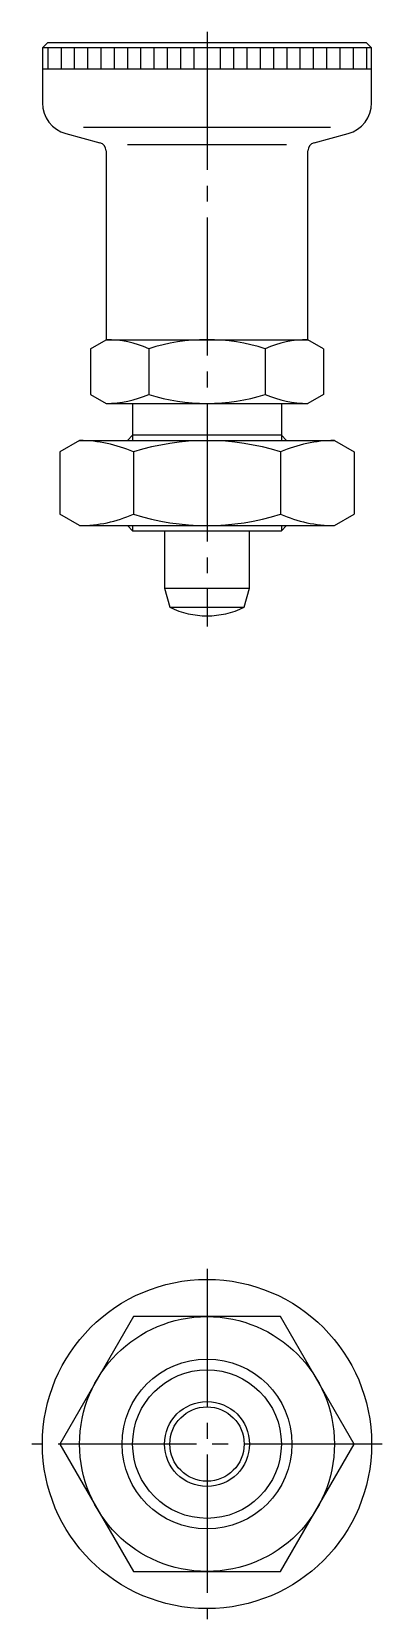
# Model space of a CAD drawing. Extents: x 11 to 157, y 10 to 162.
# Drawn here: x 124.5 to 157.5, y 12.6 to 162.1 of the extents above; entities outside this region: 2.
import ezdxf

# ---------------------------------------------------------------- set-up
doc = ezdxf.new("R2010")
doc.units = 0
doc.linetypes.add('CENTER', pattern=[17.5, 13, -1.5, 1.5, -1.5])
doc.layers.get('0').update_dxf_attribs({"linetype": 'CONTINUOUS'})
doc.layers.add('CENTER', color=1, linetype='CENTER')
doc.styles.get("Standard").update_dxf_attribs({"font": 'txt.shx'})

msp = doc.modelspace()

# ---------------------------------------------------------------- linework, layer by layer
for p, q in [((125.48957, 160.599919), (125.98957, 161.099919)), ((156.48957, 160.599919), (125.48957, 160.599919)), ((125.48957, 160.599919), (125.48957, 155.4019)), ((125.98957, 161.099919), (155.98957, 161.099919)), ((126.02535, 158.599919), (126.02535, 160.599919)), ((127.27535, 158.599919), (127.27535, 160.599919)), ((128.52535, 158.599919), (128.52535, 160.599919)), ((129.77535, 158.599919), (129.77535, 160.599919)), ((131.02535, 158.599919), (131.02535, 160.599919)), ((132.27535, 158.599919), (132.27535, 160.599919)), ((133.52535, 158.599919), (133.52535, 160.599919)), ((134.77535, 158.599919), (134.77535, 160.599919)), ((136.02535, 158.599919), (136.02535, 160.599919)), ((137.27535, 158.599919), (137.27535, 160.599919)), ((138.52535, 158.599919), (138.52535, 160.599919)), ((139.77535, 158.599919), (139.77535, 160.599919)), ((141.02535, 158.599919), (141.02535, 160.599919)), ((142.27535, 158.599919), (142.27535, 160.599919)), ((143.52535, 158.599919), (143.52535, 160.599919)), ((144.77535, 158.599919), (144.77535, 160.599919)), ((146.02535, 158.599919), (146.02535, 160.599919)), ((147.27535, 158.599919), (147.27535, 160.599919)), ((148.52535, 158.599919), (148.52535, 160.599919)), ((149.77535, 158.599919), (149.77535, 160.599919)), ((151.02535, 158.599919), (151.02535, 160.599919)), ((152.27535, 158.599919), (152.27535, 160.599919)), ((153.52535, 158.599919), (153.52535, 160.599919)), ((154.77535, 158.599919), (154.77535, 160.599919)), ((155.98957, 161.099919), (156.48957, 160.599919)), ((156.02535, 158.599919), (156.02535, 160.599919)), ((156.48957, 155.4019), (156.48957, 160.599919)), ((125.48957, 158.599919), (156.48957, 158.599919)), ((127.713112, 152.504123), (130.896625, 151.651103)), ((129.346832, 153.099919), (152.632307, 153.099919)), ((151.082514, 151.651103), (154.266027, 152.504123)), ((133.48957, 151.492224), (148.48957, 151.492224)), ((131.48957, 150.878363), (131.48957, 133.099919)), ((150.48957, 133.099919), (150.48957, 150.878363)), ((130.019914, 132.251414), (131.48957, 133.099919)), ((131.48957, 133.099919), (150.48957, 133.099919)), ((151.959225, 132.251414), (150.48957, 133.099919)), ((130.019914, 132.251414), (130.019914, 127.948425)), ((135.504742, 132.251414), (135.504742, 127.948425)), ((146.474397, 132.251414), (146.474397, 127.948425)), ((151.959225, 132.251414), (151.959225, 127.948425)), ((130.019914, 127.948425), (131.48957, 127.099919)), ((131.48957, 127.099919), (150.48957, 127.099919)), ((133.98957, 127.099919), (133.98957, 124.099919)), ((147.98957, 127.099919), (147.98957, 124.099919)), ((151.959225, 127.948425), (150.48957, 127.099919)), ((133.98957, 124.099919), (133.48957, 123.599919)), ((147.98957, 124.099919), (133.98957, 124.099919)), ((133.98957, 124.099919), (133.98957, 123.599919)), ((148.48957, 123.599919), (147.98957, 124.099919)), ((147.98957, 124.099919), (147.98957, 123.599919)), ((128.98957, 123.599919), (127.133163, 122.528123)), ((128.98957, 123.599919), (152.98957, 123.599919)), ((152.98957, 123.599919), (154.845976, 122.528123)), ((127.133163, 122.528123), (127.133163, 116.671716)), ((134.061366, 122.528123), (134.061366, 116.671716)), ((147.917773, 122.528123), (147.917773, 116.671716)), ((154.845976, 122.528123), (154.845976, 116.671716)), ((128.98957, 115.599919), (127.133163, 116.671716)), ((152.98957, 115.599919), (154.845976, 116.671716)), ((128.98957, 115.599919), (152.98957, 115.599919)), ((133.48957, 115.599919), (133.98957, 115.099919)), ((133.98957, 115.599919), (133.98957, 115.099919)), ((134.98957, 115.599919), (134.98957, 115.600019)), ((140.98957, 115.599919), (140.98967, 115.599919)), ((147.98957, 115.099919), (148.48957, 115.599919)), ((147.98957, 115.599919), (147.98957, 115.099919)), ((133.98957, 115.099919), (147.98957, 115.099919)), ((136.98957, 115.099919), (136.98957, 109.699919)), ((144.98957, 109.699919), (144.98957, 115.099919)), ((136.98957, 109.699919), (144.98957, 109.699919)), ((136.98957, 109.699919), (137.48957, 107.899919)), ((144.48957, 107.899919), (144.98957, 109.699919)), ((137.48957, 107.899919), (144.48957, 107.899919))]:
    msp.add_line(p, q)
msp.add_lwpolyline([(134.061367, 41.106688), (127.133164, 29.106688), (134.061367, 17.106688), (147.917773, 17.106688), (154.845977, 29.106688), (147.917773, 41.106688)], close=True)
for radius in [15.5, 12, 8, 4, 3.5]:
    msp.add_circle((140.98957, 29.106688), radius)
at = {"color": 3}
msp.add_circle((140.98957, 29.106688), 7, dxfattribs=at)
for centre, radius, start, end in [((128.48957, 155.4019), 3, 180, 255), ((153.48957, 155.4019), 3, 285, 0), ((130.68957, 150.878363), 0.8, 0, 75), ((151.28957, 150.878363), 0.8, 105, 180), ((131.48957, 123.175666), 9.924253, 66.135075, 90), ((140.98957, 114.948425), 18.151494, 72.412046, 107.587954), ((150.48957, 123.175666), 9.924253, 90, 113.864925), ((131.48957, 137.024172), 9.924253, 270, 293.864925), ((140.98957, 145.251414), 18.151494, 252.412046, 287.587954), ((150.48957, 137.024172), 9.924253, 246.135075, 270), ((128.98957, 111.064021), 12.535898, 66.135075, 90), ((140.98957, 100.671716), 22.928203, 72.412046, 107.587954), ((152.98957, 111.064021), 12.535898, 90, 113.864925), ((128.98957, 128.135818), 12.535898, 270, 293.864925), ((140.98957, 138.528123), 22.928203, 252.412046, 287.587954), ((152.98957, 128.135818), 12.535898, 246.135075, 270), ((140.98957, 115.156169), 8.05625, 244.249997, 295.750003)]:
    msp.add_arc(centre, radius, start, end)
at = {"layer": 'CENTER'}
for p, q in [((140.98957, 162.099919), (140.98957, 106.099919)), ((140.98957, 45.606688), (140.98957, 12.606688)), ((157.48957, 29.106688), (124.48957, 29.106688))]:
    msp.add_line(p, q, dxfattribs=at)

# ---------------------------------------------------------------- texts
for p in [(10, 25), (10, 10)]:
    msp.add_text('PXSK16', height=4).set_placement(p)

doc.saveas('drawing.dxf')
